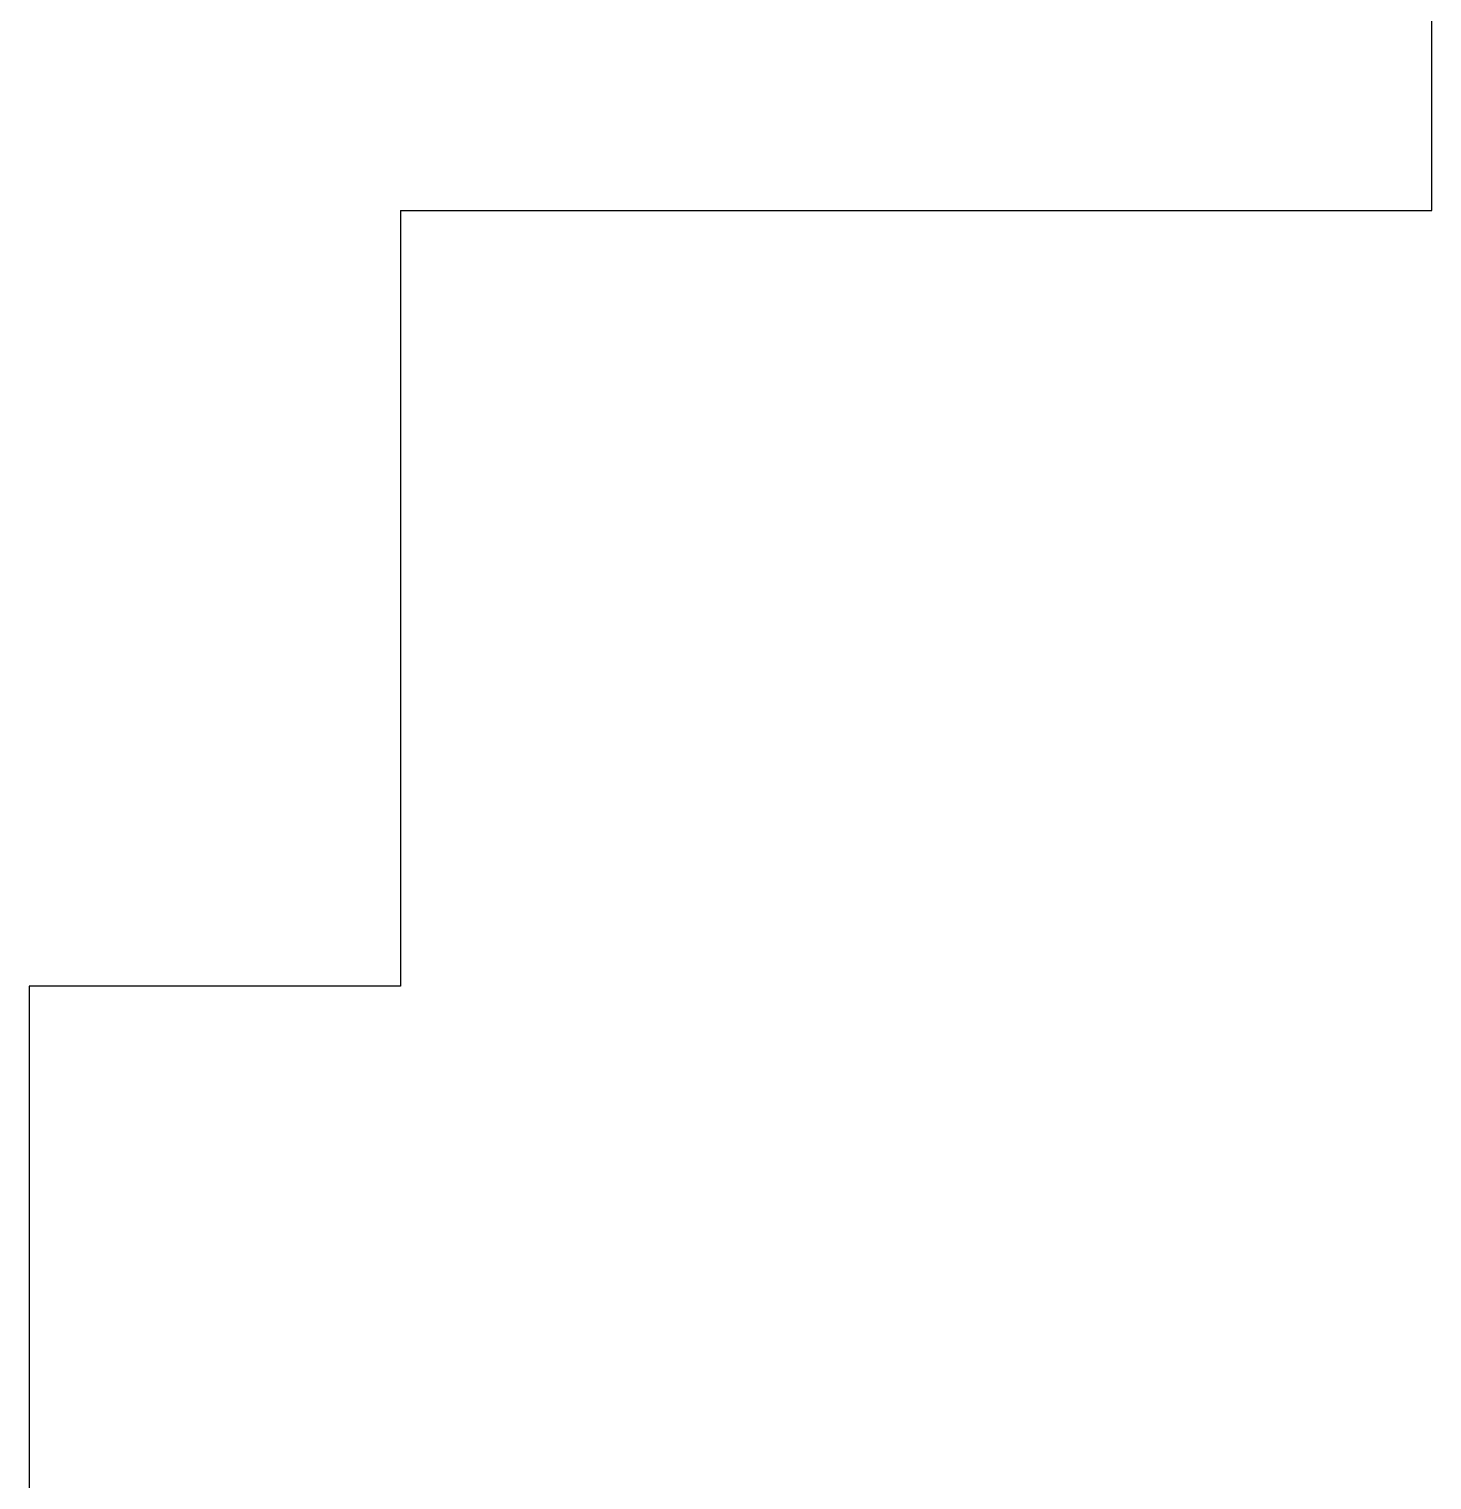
# Model space of a CAD drawing. Extents: x -750 to 0, y -200 to 200.
# Drawn here: x -750 to -682, y -70.4 to 0 of the extents above; entities that cross this region are included whole.
import ezdxf

# ---------------------------------------------------------------- set-up
doc = ezdxf.new("R2010")
doc.units = 0
doc.layers.get('0').update_dxf_attribs({"linetype": 'continuous'})

# ---------------------------------------------------------------- blocks, each defined once
blk = doc.blocks.new('FUSION_CS001')
at = {"color": 0}
for p, q in [((-682, -8.8), (-682, 8.8)), ((-732, -8.8), (-732, -46.401)), ((-732, -8.8), (-682, -8.8)), ((-750, -46.401), (-750, -116.401)), ((-732, -46.401), (-750, -46.401))]:
    blk.add_line(p, q, dxfattribs=at)

msp = doc.modelspace()

# ---------------------------------------------------------------- block references
at = {"color": 0}
msp.add_blockref('FUSION_CS001', (0, 0), dxfattribs=at)

doc.saveas('drawing.dxf')
